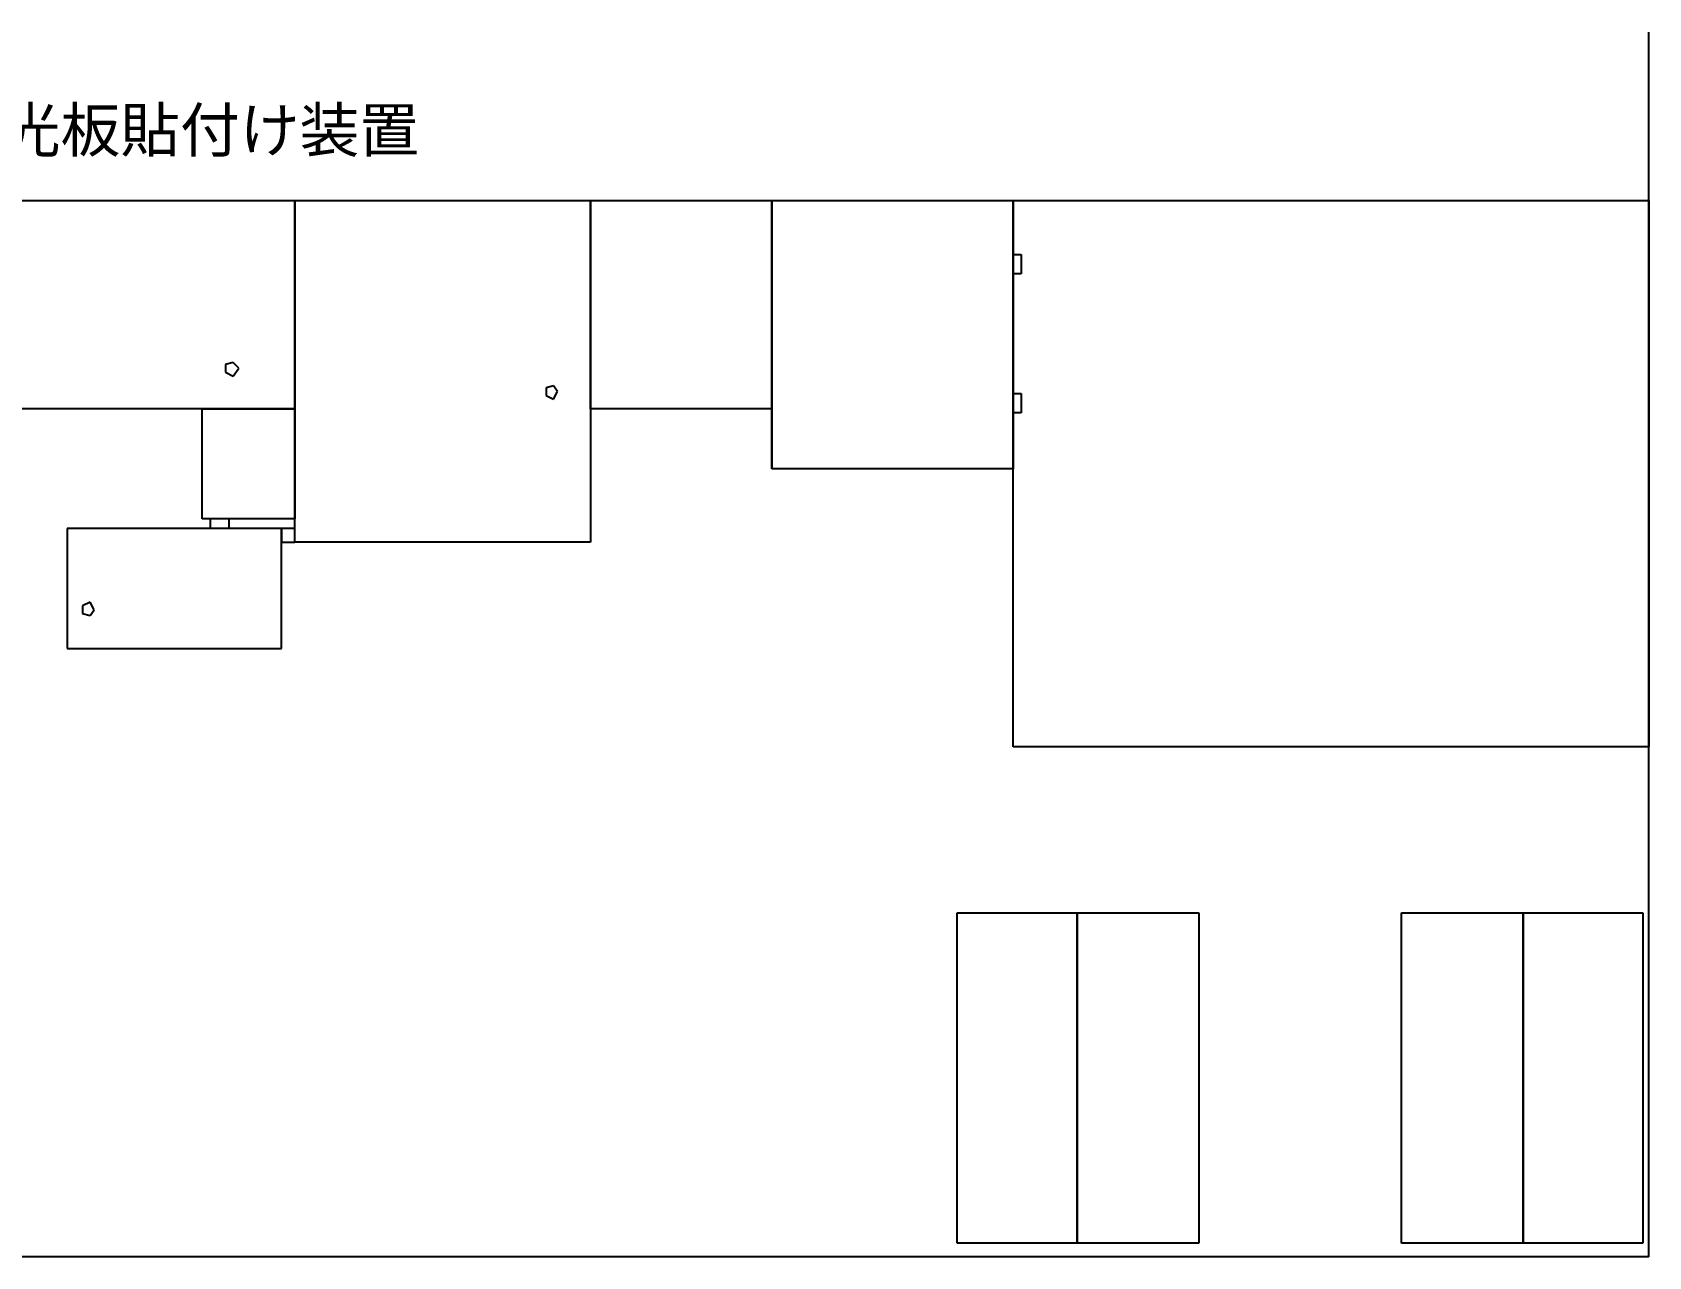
# Model space of a CAD drawing. Header units: millimetres. Extents: x 5 to 415, y 48 to 251.
# Drawn here: x 271.83 to 286.6, y 199.06 to 210.24 of the extents above; entities that cross this region are included whole.
import ezdxf

# ---------------------------------------------------------------- set-up
doc = ezdxf.new("R2010")
doc.units = ezdxf.units.MM
doc.layers.add('P', color=7, linetype='Continuous')
doc.layers.add('T', color=7, linetype='Continuous')

msp = doc.modelspace()

# ---------------------------------------------------------------- linework, layer by layer
at = {"layer": 'P'}
for points in [[(286.597, 199.055), (286.597, 210.238)], [(269.875, 208.703), (274.232, 208.703)], [(274.232, 208.703), (274.232, 206.798)], [(274.232, 205.581), (274.232, 208.703)], [(274.232, 208.703), (276.931, 208.703)], [(276.931, 208.703), (276.931, 205.581)], [(276.931, 206.798), (276.931, 208.703)], [(276.931, 208.703), (278.589, 208.703)], [(278.589, 206.252), (278.589, 208.703)], [(278.589, 208.703), (280.793, 208.703)], [(278.589, 206.252), (278.589, 208.703)], [(278.589, 208.703), (278.589, 206.252)], [(278.589, 208.703), (278.589, 206.798)], [(278.589, 206.798), (278.589, 208.703)], [(278.589, 208.703), (278.589, 206.798)], [(280.793, 208.703), (280.793, 206.252)], [(280.793, 208.703), (286.597, 208.703)], [(280.793, 203.712), (280.793, 208.703)], [(286.597, 208.703), (286.597, 203.712)], [(280.793, 208.033), (280.793, 208.209)], [(280.793, 208.209), (280.864, 208.209)], [(280.864, 208.209), (280.864, 208.033)], [(280.864, 208.033), (280.793, 208.033)], [(273.667, 207.222), (273.597, 207.204)], [(273.597, 207.204), (273.597, 207.133)], [(273.72, 207.169), (273.667, 207.222)], [(273.667, 207.098), (273.72, 207.169)], [(273.597, 207.133), (273.667, 207.098)], [(276.595, 207.01), (276.525, 206.992)], [(276.525, 206.992), (276.525, 206.922)], [(276.631, 206.957), (276.595, 207.01)], [(276.525, 206.922), (276.595, 206.887)], [(276.595, 206.887), (276.631, 206.957)], [(280.793, 206.763), (280.793, 206.939)], [(280.793, 206.939), (280.864, 206.939)], [(280.864, 206.939), (280.864, 206.763)], [(274.232, 206.798), (269.875, 206.798)], [(273.385, 205.793), (273.385, 206.798)], [(273.385, 206.798), (274.232, 206.798)], [(274.232, 206.798), (274.232, 205.793)], [(278.589, 206.798), (276.931, 206.798)], [(280.864, 206.763), (280.793, 206.763)], [(280.793, 206.252), (278.589, 206.252)], [(274.108, 205.705), (272.15, 205.705)], [(272.15, 205.705), (272.15, 204.611)], [(274.232, 205.793), (273.385, 205.793)], [(273.456, 205.793), (273.456, 205.705)], [(273.632, 205.793), (273.456, 205.793)], [(273.632, 205.705), (273.456, 205.705)], [(273.632, 205.705), (273.632, 205.793)], [(274.232, 205.705), (274.108, 205.705)], [(274.108, 205.705), (274.108, 205.581)], [(274.108, 204.611), (274.108, 205.705)], [(274.232, 205.581), (274.232, 205.705)], [(274.108, 205.581), (274.232, 205.581)], [(276.931, 205.581), (274.232, 205.581)], [(272.362, 205.034), (272.292, 204.999)], [(272.292, 204.999), (272.292, 204.929)], [(272.292, 204.929), (272.362, 204.911)], [(272.397, 204.964), (272.362, 205.034)], [(272.362, 204.911), (272.397, 204.964)], [(272.15, 204.611), (274.108, 204.611)], [(286.597, 203.712), (280.793, 203.712)], [(280.282, 199.178), (280.282, 202.195)], [(280.282, 202.195), (281.376, 202.195)], [(281.376, 202.195), (281.376, 199.178)], [(281.376, 199.178), (281.376, 202.195)], [(281.376, 202.195), (282.487, 202.195)], [(282.487, 202.195), (282.487, 199.178)], [(284.339, 199.178), (284.339, 202.195)], [(284.339, 202.195), (285.45, 202.195)], [(285.45, 202.195), (285.45, 199.178)], [(285.45, 199.178), (285.45, 202.195)], [(285.45, 202.195), (286.544, 202.195)], [(286.544, 202.195), (286.544, 199.178)], [(281.376, 199.178), (280.282, 199.178)], [(282.487, 199.178), (281.376, 199.178)], [(285.45, 199.178), (284.339, 199.178)], [(286.544, 199.178), (285.45, 199.178)], [(286.597, 199.055), (115.094, 199.055)]]:
    msp.add_lwpolyline(points, dxfattribs=at)

# ---------------------------------------------------------------- texts
at = {"layer": 'T', "insert": (271, 209.1), "char_height": 0.4, "attachment_point": 7}
msp.add_mtext('{\\fArial|b0|i0|c0|p18;偏光板貼付け装置}', dxfattribs=at)

doc.saveas('drawing.dxf')
